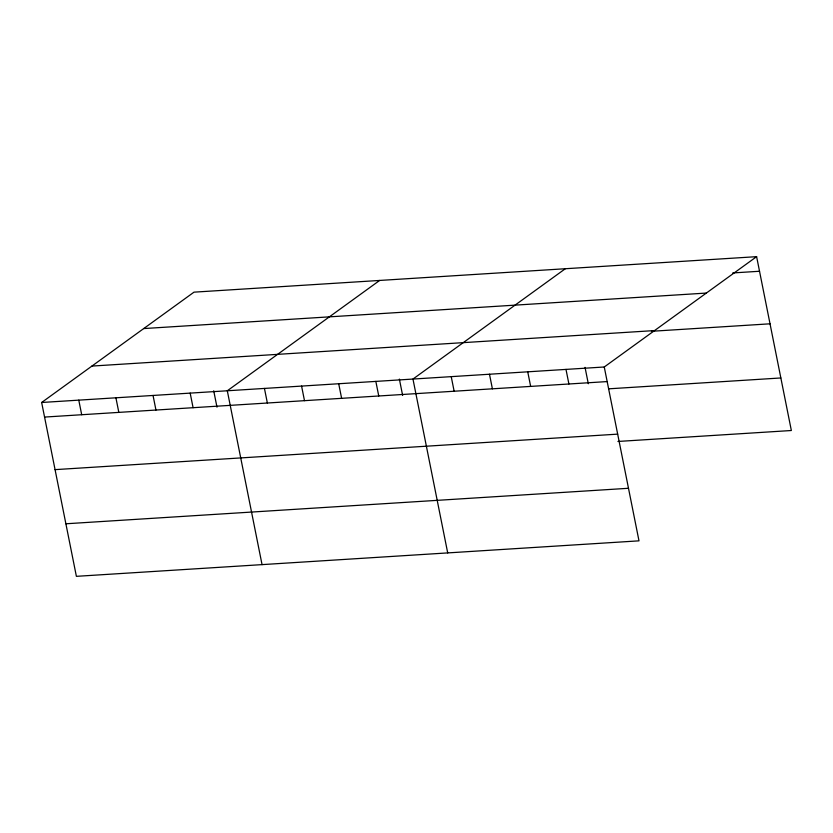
<?xml version="1.0" encoding="UTF-8"?>
<svg xmlns="http://www.w3.org/2000/svg" width="833" height="833" viewBox="0 0 833 833"><rect width="100%" height="100%" fill="white"/><g stroke="black" fill="none" stroke-linecap="round" stroke-linejoin="round"><path stroke-width="1.25" d="M756.614 256.668L604.258 366.989L638.994 540.846L76.386 576.332L41.65 402.485L194.006 292.154L756.614 256.668L791.35 430.515L617.919 441.459M379.661 280.44L227.305 390.771L262.051 564.628M565.326 268.736L412.97 379.057L447.706 552.914M732.748 272.943L759.529 271.256M143.724 328.566L706.332 293.07M91.932 366.072L654.53 330.576M651.427 331.295L770.025 323.808M41.65 402.485L604.258 366.989M44.566 417.073L607.174 381.576M608.694 388.824L780.844 377.963M55.072 469.635L617.67 434.139M65.89 523.78L628.488 488.284M585.037 367.363L588.306 383.732M565.992 369.404L568.908 383.992M527.737 371.82L530.652 386.408M489.481 374.225L492.397 388.824M451.226 376.641L454.141 391.229M399.371 379.077L402.641 395.446M375.839 381.399L378.755 395.987M338.708 383.742L341.624 398.33M301.577 386.085L304.493 400.673M264.446 388.428L267.362 403.016M213.717 390.792L216.986 407.16M190.174 393.114L193.089 407.701M153.043 395.456L155.958 410.044M115.912 397.799L118.827 412.387M78.781 400.142L81.696 414.73"/></g></svg>
